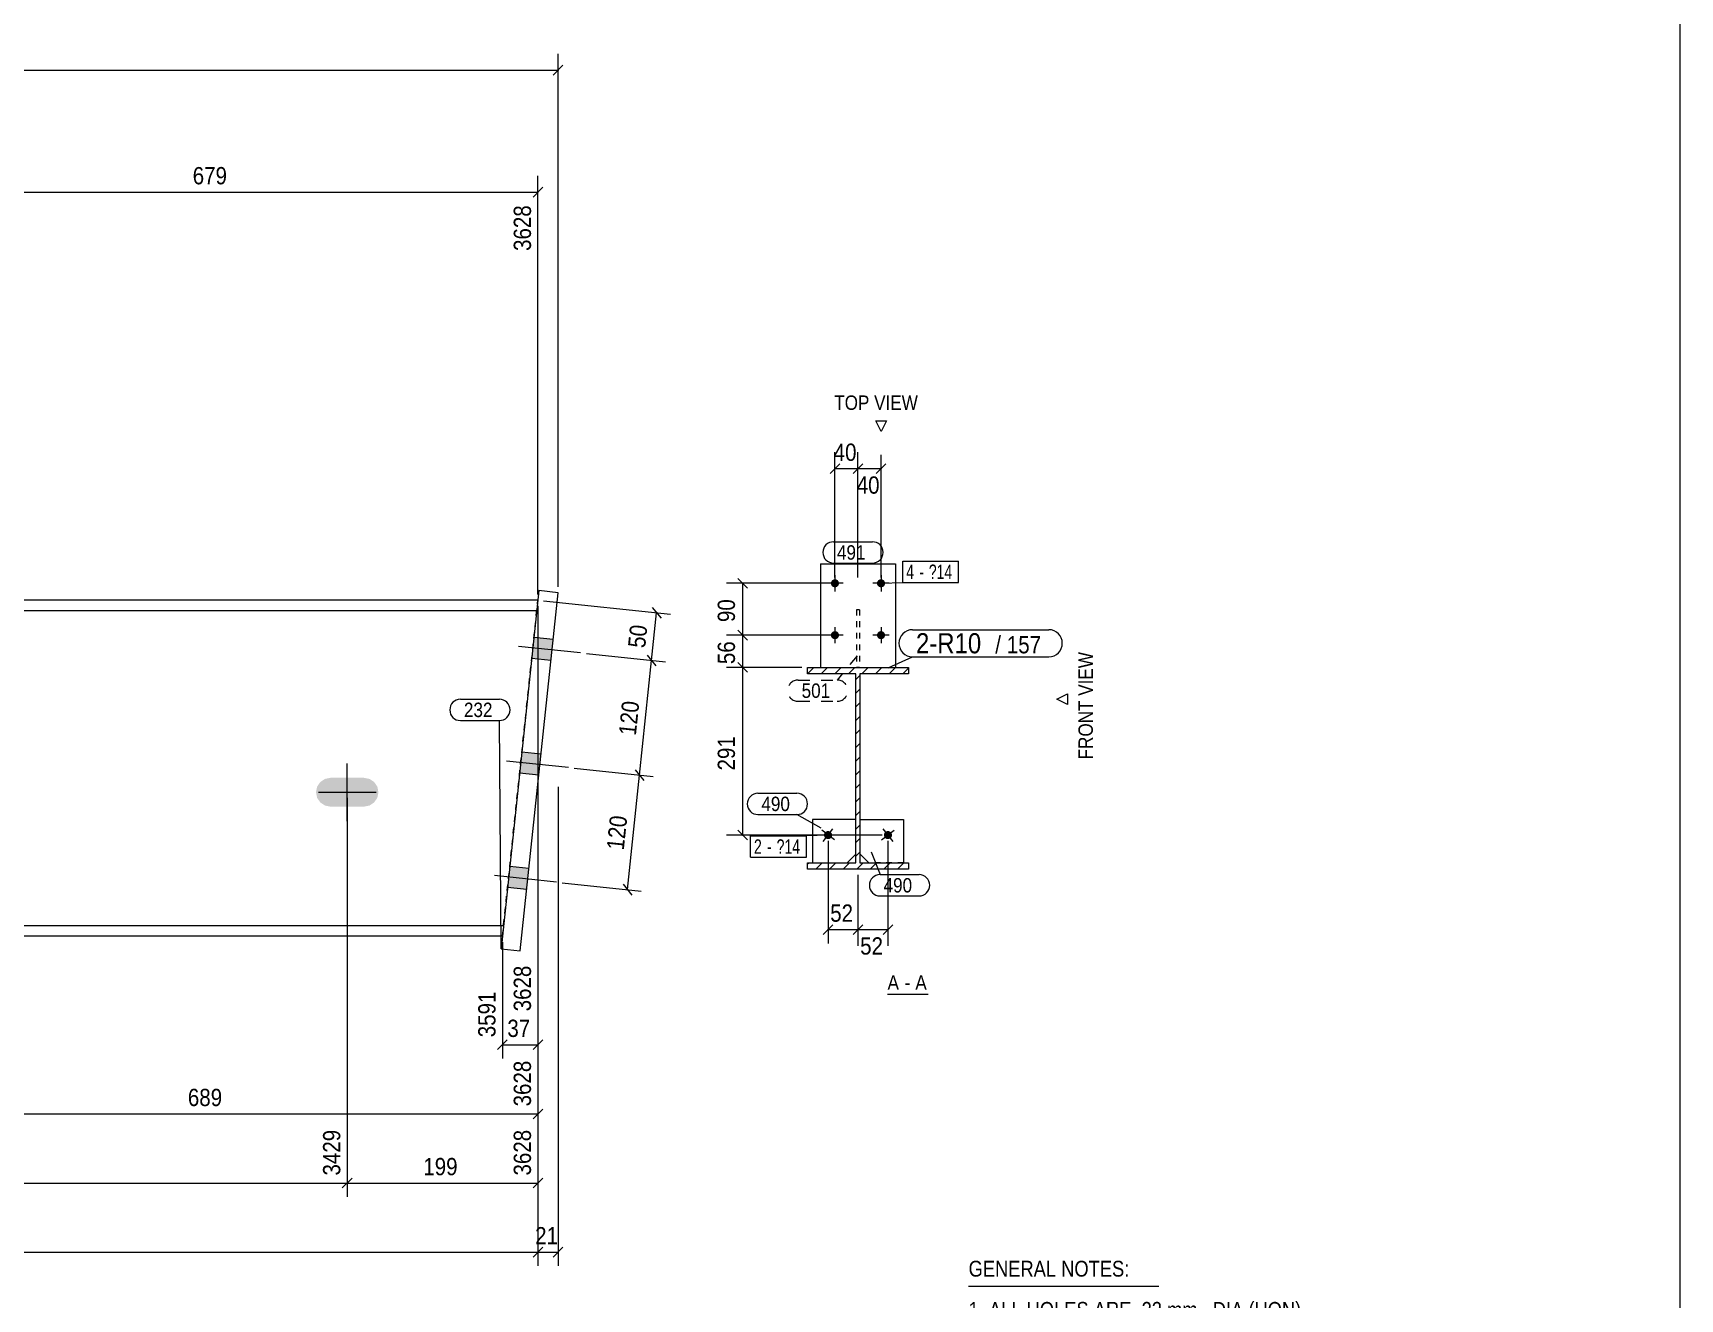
# Model space of a CAD drawing. Header units: millimetres. Extents: x 2 to 825, y 1 to 579.
# Drawn here: x 539.1 to 825, y 217.6 to 437.3 of the extents above; entities that cross this region are included whole.
import ezdxf

# ---------------------------------------------------------------- set-up
doc = ezdxf.new("R2010")
doc.units = ezdxf.units.MM
for name, pattern in [('XKITLINE00', [0]), ('XKITLINE01', [4, 1, -1, 1, -1]), ('XKITLINE02', [4, 2, -2])]:
    doc.linetypes.add(name, pattern=pattern)
for name, color, linetype, lineweight in [('Bolt', 3, 'Continuous', 0), ('BoltMark', 7, 'Continuous', 0), ('Dimensions', 7, 'Continuous', 0), ('DrawingSheet', 5, 'Continuous', 0), ('OtherObjectType', 7, 'Continuous', 0), ('Part', 2, 'Continuous', 0), ('PartMark', 7, 'Continuous', 0)]:
    doc.layers.add(name, color=color, linetype=linetype, lineweight=lineweight)
doc.styles.add('ARIAL', font='ARIAL.TTF')
doc.styles.add('ARIAL_NARROW', font='ARIALN.TTF')

# ---------------------------------------------------------------- blocks, each defined once
blk = doc.blocks.new('*A1')
at = {"layer": 'Part', "color": 7, "linetype": 'XKITLINE00', "lineweight": 0}
for p, q in [((673.55, 326.12), (674.65, 327.22)), ((673.55, 326.12), (673.55, 326.12)), ((675.91, 326.12), (677.01, 327.22)), ((678.27, 326.12), (679.37, 327.22)), ((680.63, 326.12), (681.73, 327.22)), ((682.98, 326.12), (684.08, 327.22)), ((685.34, 326.12), (686.44, 327.22)), ((687.7, 326.12), (688.8, 327.22)), ((690.06, 326.12), (691.05, 327.11)), ((681.95, 325.09), (682.65, 325.79)), ((681.95, 322.73), (682.65, 323.43)), ((681.95, 320.37), (682.65, 321.07)), ((681.95, 318.01), (682.65, 318.71)), ((681.95, 315.66), (682.65, 316.36)), ((681.95, 313.3), (682.65, 314)), ((681.95, 310.94), (682.65, 311.64)), ((681.95, 308.58), (682.65, 309.28)), ((681.95, 306.23), (682.65, 306.93)), ((681.95, 303.87), (682.65, 304.57)), ((681.95, 301.51), (682.65, 302.21)), ((681.95, 299.16), (682.65, 299.86)), ((681.95, 296.8), (682.65, 297.5)), ((681.95, 294.44), (682.65, 295.14)), ((673.56, 293.12), (673.76, 293.32)), ((675.01, 292.22), (676.11, 293.32)), ((677.37, 292.22), (678.47, 293.32)), ((679.73, 292.22), (680.83, 293.32)), ((682.09, 292.22), (683.19, 293.32)), ((684.44, 292.22), (685.54, 293.32)), ((686.8, 292.22), (687.9, 293.32)), ((689.16, 292.22), (690.26, 293.32))]:
    blk.add_line(p, q, dxfattribs=at)
blk = doc.blocks.new('*A3')
at = {"layer": 'Bolt'}
blk.add_hatch(color=3, dxfattribs=at).paths.add_polyline_path([(599.06, 305.55), (598.87, 304.59), (598.32, 303.78), (597.51, 303.24), (596.56, 303.05), (590.72, 303.05), (589.77, 303.24), (588.96, 303.78), (588.41, 304.59), (588.22, 305.55), (588.41, 306.51), (588.96, 307.32), (589.77, 307.86), (590.72, 308.05), (596.56, 308.05), (597.51, 307.86), (598.32, 307.32), (598.87, 306.51)], flags=17)
at = {"layer": 'Bolt', "color": 3, "linetype": 'XKITLINE00', "lineweight": 0}
for p, q in [((593.64, 300.55), (593.64, 310.55)), ((588.64, 305.55), (598.64, 305.55))]:
    blk.add_line(p, q, dxfattribs=at)
blk = doc.blocks.new('*A12')
at = {"layer": 'Bolt'}
for points in [[(628.99, 328.42), (625.67, 328.77), (626.06, 332.42), (629.37, 332.07)], [(628.99, 328.42), (625.67, 328.77), (626.06, 332.42), (629.37, 332.07)], [(626.89, 308.53), (623.57, 308.88), (623.96, 312.53), (627.27, 312.18)], [(626.89, 308.53), (623.57, 308.88), (623.96, 312.53), (627.27, 312.18)], [(624.79, 288.64), (621.48, 288.99), (621.86, 292.64), (625.18, 292.29)], [(624.79, 288.64), (621.48, 288.99), (621.86, 292.64), (625.18, 292.29)]]:
    blk.add_hatch(color=3, dxfattribs=at).paths.add_polyline_path(points, flags=17)
at = {"layer": 'Bolt', "color": 3, "linetype": 'XKITLINE00', "lineweight": 0}
for p, q in [((629.37, 332.07), (626.06, 332.42)), ((629.37, 332.07), (626.06, 332.42)), ((634.15, 329.72), (623.38, 330.86)), ((634.15, 329.72), (623.38, 330.86)), ((628.99, 328.42), (625.67, 328.77)), ((628.99, 328.42), (625.67, 328.77)), ((627.27, 312.18), (623.96, 312.53)), ((627.27, 312.18), (623.96, 312.53)), ((632.05, 309.83), (621.28, 310.97)), ((632.05, 309.83), (621.28, 310.97)), ((626.89, 308.53), (623.57, 308.88)), ((626.89, 308.53), (623.57, 308.88)), ((625.18, 292.29), (621.86, 292.64)), ((625.18, 292.29), (621.86, 292.64)), ((629.96, 289.94), (619.18, 291.08)), ((629.96, 289.94), (619.18, 291.08)), ((624.79, 288.64), (621.48, 288.99)), ((624.79, 288.64), (621.48, 288.99))]:
    blk.add_line(p, q, dxfattribs=at)
blk = doc.blocks.new('*A13')
at = {"layer": 'Part', "color": 2, "linetype": 'XKITLINE00', "lineweight": 0}
for p, q in [((626.74, 338.88), (420.57, 338.88)), ((626.54, 337.05), (420.57, 337.05)), ((620.78, 282.38), (420.57, 282.38)), ((620.58, 280.55), (420.57, 280.55))]:
    blk.add_line(p, q, dxfattribs=at)
at = {"layer": 'Part', "color": 7, "linetype": 'XKITLINE01', "lineweight": 0}
blk.add_line((620.58, 280.55), (626.74, 338.88), dxfattribs=at)
blk = doc.blocks.new('*A25')
at = {"layer": 'Part', "color": 2, "linetype": 'XKITLINE00', "lineweight": 0}
for p, q in [((626.91, 340.54), (620.36, 278.38)), ((630.23, 340.19), (626.91, 340.54)), ((623.67, 278.03), (630.23, 340.19)), ((620.36, 278.38), (623.67, 278.03))]:
    blk.add_line(p, q, dxfattribs=at)
blk = doc.blocks.new('*A49')
at = {"layer": 'Bolt'}
blk.add_hatch(color=3, dxfattribs=at).paths.add_polyline_path([(676.65, 297.58), (676.62, 297.61), (676.6, 297.63), (676.57, 297.66), (676.55, 297.68), (676.53, 297.71), (676.51, 297.74), (676.5, 297.77), (676.48, 297.8), (676.46, 297.83), (676.45, 297.86), (676.44, 297.89), (676.43, 297.93), (676.42, 297.96), (676.41, 297.99), (676.41, 298.03), (676.41, 298.06), (676.4, 298.1), (676.4, 298.13), (676.41, 298.17), (676.41, 298.2), (676.41, 298.23), (676.42, 298.27), (676.43, 298.3), (676.44, 298.33), (676.45, 298.37), (676.46, 298.4), (676.48, 298.43), (676.49, 298.46), (676.51, 298.49), (676.53, 298.52), (676.55, 298.54), (676.57, 298.57), (676.6, 298.6), (676.62, 298.62), (676.65, 298.64), (676.67, 298.67), (676.7, 298.69), (676.73, 298.71), (676.76, 298.72), (676.79, 298.74), (676.82, 298.75), (676.85, 298.77), (676.88, 298.78), (676.92, 298.79), (676.95, 298.8), (676.98, 298.8), (677.02, 298.81), (677.05, 298.81), (677.09, 298.82), (677.12, 298.82), (677.15, 298.81), (677.19, 298.81), (677.22, 298.81), (677.26, 298.8), (677.29, 298.79), (677.32, 298.78), (677.35, 298.77), (677.39, 298.76), (677.42, 298.74), (677.45, 298.72), (677.48, 298.71), (677.51, 298.69), (677.53, 298.67), (677.56, 298.65), (677.59, 298.62), (677.61, 298.6), (677.63, 298.57), (677.65, 298.55), (677.68, 298.52), (677.69, 298.49), (677.71, 298.46), (677.73, 298.43), (677.74, 298.4), (677.76, 298.37), (677.77, 298.34), (677.78, 298.3), (677.79, 298.27), (677.79, 298.24), (677.8, 298.2), (677.8, 298.17), (677.8, 298.13), (677.8, 298.1), (677.8, 298.07), (677.8, 298.03), (677.79, 298), (677.79, 297.96), (677.78, 297.93), (677.77, 297.9), (677.76, 297.86), (677.74, 297.83), (677.73, 297.8), (677.71, 297.77), (677.7, 297.74), (677.68, 297.71), (677.66, 297.69), (677.63, 297.66), (677.61, 297.63), (677.59, 297.61), (677.56, 297.59), (677.54, 297.56), (677.51, 297.54), (677.48, 297.52), (677.45, 297.51), (677.42, 297.49), (677.39, 297.48), (677.36, 297.46), (677.32, 297.45), (677.29, 297.44), (677.26, 297.43), (677.22, 297.43), (677.19, 297.42), (677.16, 297.42), (677.12, 297.42), (677.09, 297.42), (677.05, 297.42), (677.02, 297.42), (676.99, 297.43), (676.95, 297.43), (676.92, 297.44), (676.89, 297.45), (676.85, 297.46), (676.82, 297.47), (676.79, 297.49), (676.76, 297.51), (676.73, 297.52), (676.7, 297.54), (676.67, 297.56)], flags=17)
at = {"layer": 'Bolt', "color": 3, "linetype": 'XKITLINE00', "lineweight": 0}
for p, q in [((678.21, 297.26), (676, 298.97)), ((676.24, 297.01), (677.96, 299.22))]:
    blk.add_line(p, q, dxfattribs=at)
blk = doc.blocks.new('*A50')
at = {"layer": 'Bolt'}
blk.add_hatch(color=3, dxfattribs=at).paths.add_polyline_path([(687.1, 298.69), (687.13, 298.71), (687.16, 298.72), (687.19, 298.74), (687.22, 298.76), (687.25, 298.77), (687.29, 298.78), (687.32, 298.79), (687.35, 298.8), (687.39, 298.81), (687.42, 298.81), (687.45, 298.81), (687.49, 298.82), (687.52, 298.82), (687.56, 298.81), (687.59, 298.81), (687.62, 298.8), (687.66, 298.8), (687.69, 298.79), (687.72, 298.78), (687.76, 298.77), (687.79, 298.75), (687.82, 298.74), (687.85, 298.72), (687.88, 298.71), (687.91, 298.69), (687.94, 298.67), (687.96, 298.64), (687.99, 298.62), (688.01, 298.6), (688.03, 298.57), (688.06, 298.54), (688.08, 298.52), (688.1, 298.49), (688.11, 298.46), (688.13, 298.43), (688.14, 298.4), (688.16, 298.37), (688.17, 298.33), (688.18, 298.3), (688.19, 298.27), (688.19, 298.23), (688.2, 298.2), (688.2, 298.17), (688.2, 298.13), (688.2, 298.1), (688.2, 298.06), (688.2, 298.03), (688.19, 297.99), (688.19, 297.96), (688.18, 297.93), (688.17, 297.89), (688.16, 297.86), (688.14, 297.83), (688.13, 297.8), (688.11, 297.77), (688.09, 297.74), (688.08, 297.71), (688.05, 297.68), (688.03, 297.66), (688.01, 297.63), (687.99, 297.61), (687.96, 297.58), (687.93, 297.56), (687.91, 297.54), (687.88, 297.52), (687.85, 297.51), (687.82, 297.49), (687.79, 297.47), (687.75, 297.46), (687.72, 297.45), (687.69, 297.44), (687.66, 297.43), (687.62, 297.43), (687.59, 297.42), (687.55, 297.42), (687.52, 297.42), (687.49, 297.42), (687.45, 297.42), (687.42, 297.42), (687.38, 297.43), (687.35, 297.43), (687.32, 297.44), (687.28, 297.45), (687.25, 297.46), (687.22, 297.48), (687.19, 297.49), (687.16, 297.51), (687.13, 297.52), (687.1, 297.54), (687.07, 297.56), (687.05, 297.59), (687.02, 297.61), (687, 297.63), (686.97, 297.66), (686.95, 297.69), (686.93, 297.71), (686.91, 297.74), (686.89, 297.77), (686.88, 297.8), (686.86, 297.83), (686.85, 297.86), (686.84, 297.9), (686.83, 297.93), (686.82, 297.96), (686.81, 298), (686.81, 298.03), (686.81, 298.07), (686.8, 298.1), (686.8, 298.13), (686.81, 298.17), (686.81, 298.2), (686.81, 298.24), (686.82, 298.27), (686.83, 298.3), (686.84, 298.34), (686.85, 298.37), (686.86, 298.4), (686.88, 298.43), (686.9, 298.46), (686.91, 298.49), (686.93, 298.52), (686.95, 298.55), (686.97, 298.57), (687, 298.6), (687.02, 298.62), (687.05, 298.65), (687.07, 298.67)], flags=17)
at = {"layer": 'Bolt', "color": 3, "linetype": 'XKITLINE00', "lineweight": 0}
for p, q in [((686.4, 297.26), (688.61, 298.97)), ((686.64, 299.22), (688.36, 297.01))]:
    blk.add_line(p, q, dxfattribs=at)
blk = doc.blocks.new('*A51')
at = {"layer": 'Bolt'}
for points in [[(679, 341.78), (679, 341.75), (679, 341.71), (678.99, 341.68), (678.98, 341.65), (678.97, 341.61), (678.96, 341.58), (678.95, 341.55), (678.94, 341.52), (678.92, 341.49), (678.9, 341.46), (678.89, 341.43), (678.87, 341.4), (678.85, 341.37), (678.82, 341.35), (678.8, 341.32), (678.77, 341.3), (678.75, 341.27), (678.72, 341.25), (678.69, 341.23), (678.66, 341.21), (678.63, 341.2), (678.6, 341.18), (678.57, 341.17), (678.54, 341.16), (678.51, 341.15), (678.47, 341.14), (678.44, 341.13), (678.41, 341.12), (678.37, 341.12), (678.34, 341.12), (678.3, 341.12), (678.27, 341.12), (678.24, 341.12), (678.2, 341.12), (678.17, 341.13), (678.13, 341.14), (678.1, 341.15), (678.07, 341.16), (678.04, 341.17), (678, 341.18), (677.97, 341.2), (677.94, 341.21), (677.92, 341.23), (677.89, 341.25), (677.86, 341.27), (677.83, 341.3), (677.81, 341.32), (677.79, 341.35), (677.76, 341.37), (677.74, 341.4), (677.72, 341.43), (677.7, 341.46), (677.69, 341.49), (677.67, 341.52), (677.66, 341.55), (677.64, 341.58), (677.63, 341.61), (677.62, 341.65), (677.62, 341.68), (677.61, 341.71), (677.61, 341.75), (677.6, 341.78), (677.6, 341.82), (677.6, 341.85), (677.61, 341.88), (677.61, 341.92), (677.62, 341.95), (677.62, 341.99), (677.63, 342.02), (677.64, 342.05), (677.66, 342.08), (677.67, 342.11), (677.69, 342.15), (677.7, 342.18), (677.72, 342.2), (677.74, 342.23), (677.76, 342.26), (677.79, 342.29), (677.81, 342.31), (677.83, 342.33), (677.86, 342.36), (677.89, 342.38), (677.92, 342.4), (677.94, 342.42), (677.97, 342.43), (678, 342.45), (678.04, 342.46), (678.07, 342.47), (678.1, 342.49), (678.13, 342.49), (678.17, 342.5), (678.2, 342.51), (678.24, 342.51), (678.27, 342.51), (678.3, 342.52), (678.34, 342.51), (678.37, 342.51), (678.41, 342.51), (678.44, 342.5), (678.47, 342.49), (678.51, 342.49), (678.54, 342.47), (678.57, 342.46), (678.6, 342.45), (678.63, 342.43), (678.66, 342.42), (678.69, 342.4), (678.72, 342.38), (678.75, 342.36), (678.77, 342.33), (678.8, 342.31), (678.82, 342.29), (678.85, 342.26), (678.87, 342.23), (678.89, 342.2), (678.9, 342.18), (678.92, 342.15), (678.94, 342.11), (678.95, 342.08), (678.96, 342.05), (678.97, 342.02), (678.98, 341.99), (678.99, 341.95), (679, 341.92), (679, 341.88), (679, 341.85), (679, 341.82)], [(687, 341.78), (687, 341.75), (687, 341.71), (686.99, 341.68), (686.98, 341.65), (686.97, 341.61), (686.96, 341.58), (686.95, 341.55), (686.94, 341.52), (686.92, 341.49), (686.9, 341.46), (686.89, 341.43), (686.87, 341.4), (686.85, 341.37), (686.82, 341.35), (686.8, 341.32), (686.77, 341.3), (686.75, 341.27), (686.72, 341.25), (686.69, 341.23), (686.66, 341.21), (686.63, 341.2), (686.6, 341.18), (686.57, 341.17), (686.54, 341.16), (686.51, 341.15), (686.47, 341.14), (686.44, 341.13), (686.41, 341.12), (686.37, 341.12), (686.34, 341.12), (686.3, 341.12), (686.27, 341.12), (686.24, 341.12), (686.2, 341.12), (686.17, 341.13), (686.13, 341.14), (686.1, 341.15), (686.07, 341.16), (686.04, 341.17), (686, 341.18), (685.97, 341.2), (685.94, 341.21), (685.92, 341.23), (685.89, 341.25), (685.86, 341.27), (685.83, 341.3), (685.81, 341.32), (685.79, 341.35), (685.76, 341.37), (685.74, 341.4), (685.72, 341.43), (685.7, 341.46), (685.69, 341.49), (685.67, 341.52), (685.66, 341.55), (685.64, 341.58), (685.63, 341.61), (685.62, 341.65), (685.62, 341.68), (685.61, 341.71), (685.61, 341.75), (685.6, 341.78), (685.6, 341.82), (685.6, 341.85), (685.61, 341.88), (685.61, 341.92), (685.62, 341.95), (685.62, 341.99), (685.63, 342.02), (685.64, 342.05), (685.66, 342.08), (685.67, 342.11), (685.69, 342.15), (685.7, 342.18), (685.72, 342.2), (685.74, 342.23), (685.76, 342.26), (685.79, 342.29), (685.81, 342.31), (685.83, 342.33), (685.86, 342.36), (685.89, 342.38), (685.92, 342.4), (685.94, 342.42), (685.97, 342.43), (686, 342.45), (686.04, 342.46), (686.07, 342.47), (686.1, 342.49), (686.13, 342.49), (686.17, 342.5), (686.2, 342.51), (686.24, 342.51), (686.27, 342.51), (686.3, 342.52), (686.34, 342.51), (686.37, 342.51), (686.41, 342.51), (686.44, 342.5), (686.47, 342.49), (686.51, 342.49), (686.54, 342.47), (686.57, 342.46), (686.6, 342.45), (686.63, 342.43), (686.66, 342.42), (686.69, 342.4), (686.72, 342.38), (686.75, 342.36), (686.77, 342.33), (686.8, 342.31), (686.82, 342.29), (686.85, 342.26), (686.87, 342.23), (686.89, 342.2), (686.9, 342.18), (686.92, 342.15), (686.94, 342.11), (686.95, 342.08), (686.96, 342.05), (686.97, 342.02), (686.98, 341.99), (686.99, 341.95), (687, 341.92), (687, 341.88), (687, 341.85), (687, 341.82)], [(679, 332.78), (679, 332.75), (679, 332.71), (678.99, 332.68), (678.98, 332.65), (678.97, 332.61), (678.96, 332.58), (678.95, 332.55), (678.94, 332.52), (678.92, 332.49), (678.9, 332.46), (678.89, 332.43), (678.87, 332.4), (678.85, 332.37), (678.82, 332.35), (678.8, 332.32), (678.77, 332.3), (678.75, 332.27), (678.72, 332.25), (678.69, 332.23), (678.66, 332.21), (678.63, 332.2), (678.6, 332.18), (678.57, 332.17), (678.54, 332.16), (678.51, 332.15), (678.47, 332.14), (678.44, 332.13), (678.41, 332.12), (678.37, 332.12), (678.34, 332.12), (678.3, 332.12), (678.27, 332.12), (678.24, 332.12), (678.2, 332.12), (678.17, 332.13), (678.13, 332.14), (678.1, 332.15), (678.07, 332.16), (678.04, 332.17), (678, 332.18), (677.97, 332.2), (677.94, 332.21), (677.92, 332.23), (677.89, 332.25), (677.86, 332.27), (677.83, 332.3), (677.81, 332.32), (677.79, 332.35), (677.76, 332.37), (677.74, 332.4), (677.72, 332.43), (677.7, 332.46), (677.69, 332.49), (677.67, 332.52), (677.66, 332.55), (677.64, 332.58), (677.63, 332.61), (677.62, 332.65), (677.62, 332.68), (677.61, 332.71), (677.61, 332.75), (677.6, 332.78), (677.6, 332.82), (677.6, 332.85), (677.61, 332.88), (677.61, 332.92), (677.62, 332.95), (677.62, 332.99), (677.63, 333.02), (677.64, 333.05), (677.66, 333.08), (677.67, 333.11), (677.69, 333.15), (677.7, 333.18), (677.72, 333.2), (677.74, 333.23), (677.76, 333.26), (677.79, 333.29), (677.81, 333.31), (677.83, 333.33), (677.86, 333.36), (677.89, 333.38), (677.92, 333.4), (677.94, 333.42), (677.97, 333.43), (678, 333.45), (678.04, 333.46), (678.07, 333.47), (678.1, 333.49), (678.13, 333.49), (678.17, 333.5), (678.2, 333.51), (678.24, 333.51), (678.27, 333.51), (678.3, 333.52), (678.34, 333.51), (678.37, 333.51), (678.41, 333.51), (678.44, 333.5), (678.47, 333.49), (678.51, 333.49), (678.54, 333.47), (678.57, 333.46), (678.6, 333.45), (678.63, 333.43), (678.66, 333.42), (678.69, 333.4), (678.72, 333.38), (678.75, 333.36), (678.77, 333.33), (678.8, 333.31), (678.82, 333.29), (678.85, 333.26), (678.87, 333.23), (678.89, 333.2), (678.9, 333.18), (678.92, 333.15), (678.94, 333.11), (678.95, 333.08), (678.96, 333.05), (678.97, 333.02), (678.98, 332.99), (678.99, 332.95), (679, 332.92), (679, 332.88), (679, 332.85), (679, 332.82)], [(687, 332.78), (687, 332.75), (687, 332.71), (686.99, 332.68), (686.98, 332.65), (686.97, 332.61), (686.96, 332.58), (686.95, 332.55), (686.94, 332.52), (686.92, 332.49), (686.9, 332.46), (686.89, 332.43), (686.87, 332.4), (686.85, 332.37), (686.82, 332.35), (686.8, 332.32), (686.77, 332.3), (686.75, 332.27), (686.72, 332.25), (686.69, 332.23), (686.66, 332.21), (686.63, 332.2), (686.6, 332.18), (686.57, 332.17), (686.54, 332.16), (686.51, 332.15), (686.47, 332.14), (686.44, 332.13), (686.41, 332.12), (686.37, 332.12), (686.34, 332.12), (686.3, 332.12), (686.27, 332.12), (686.24, 332.12), (686.2, 332.12), (686.17, 332.13), (686.13, 332.14), (686.1, 332.15), (686.07, 332.16), (686.04, 332.17), (686, 332.18), (685.97, 332.2), (685.94, 332.21), (685.92, 332.23), (685.89, 332.25), (685.86, 332.27), (685.83, 332.3), (685.81, 332.32), (685.79, 332.35), (685.76, 332.37), (685.74, 332.4), (685.72, 332.43), (685.7, 332.46), (685.69, 332.49), (685.67, 332.52), (685.66, 332.55), (685.64, 332.58), (685.63, 332.61), (685.62, 332.65), (685.62, 332.68), (685.61, 332.71), (685.61, 332.75), (685.6, 332.78), (685.6, 332.82), (685.6, 332.85), (685.61, 332.88), (685.61, 332.92), (685.62, 332.95), (685.62, 332.99), (685.63, 333.02), (685.64, 333.05), (685.66, 333.08), (685.67, 333.11), (685.69, 333.15), (685.7, 333.18), (685.72, 333.2), (685.74, 333.23), (685.76, 333.26), (685.79, 333.29), (685.81, 333.31), (685.83, 333.33), (685.86, 333.36), (685.89, 333.38), (685.92, 333.4), (685.94, 333.42), (685.97, 333.43), (686, 333.45), (686.04, 333.46), (686.07, 333.47), (686.1, 333.49), (686.13, 333.49), (686.17, 333.5), (686.2, 333.51), (686.24, 333.51), (686.27, 333.51), (686.3, 333.52), (686.34, 333.51), (686.37, 333.51), (686.41, 333.51), (686.44, 333.5), (686.47, 333.49), (686.51, 333.49), (686.54, 333.47), (686.57, 333.46), (686.6, 333.45), (686.63, 333.43), (686.66, 333.42), (686.69, 333.4), (686.72, 333.38), (686.75, 333.36), (686.77, 333.33), (686.8, 333.31), (686.82, 333.29), (686.85, 333.26), (686.87, 333.23), (686.89, 333.2), (686.9, 333.18), (686.92, 333.15), (686.94, 333.11), (686.95, 333.08), (686.96, 333.05), (686.97, 333.02), (686.98, 332.99), (686.99, 332.95), (687, 332.92), (687, 332.88), (687, 332.85), (687, 332.82)]]:
    blk.add_hatch(color=3, dxfattribs=at).paths.add_polyline_path(points, flags=17)
at = {"layer": 'Bolt', "color": 3, "linetype": 'XKITLINE00', "lineweight": 0}
for p, q in [((678.3, 343.22), (678.3, 340.42)), ((686.3, 343.22), (686.3, 340.42)), ((679.7, 341.82), (676.9, 341.82)), ((687.7, 341.82), (684.9, 341.82)), ((679.7, 332.82), (676.9, 332.82)), ((678.3, 334.22), (678.3, 331.42)), ((687.7, 332.82), (684.9, 332.82)), ((686.3, 334.22), (686.3, 331.42))]:
    blk.add_line(p, q, dxfattribs=at)
blk = doc.blocks.new('*A52')
at = {"layer": 'Part', "color": 2, "linetype": 'XKITLINE00', "lineweight": 0}
for p, q in [((673.55, 326.12), (673.55, 327.22)), ((673.55, 327.22), (691.05, 327.22)), ((681.95, 326.12), (673.55, 326.12)), ((681.95, 293.32), (681.95, 326.12)), ((691.05, 326.12), (682.65, 326.12)), ((682.65, 326.12), (682.65, 293.32)), ((691.05, 327.22), (691.05, 326.12)), ((673.55, 292.22), (673.55, 293.32)), ((673.55, 293.32), (681.95, 293.32)), ((691.05, 292.22), (673.55, 292.22)), ((682.65, 293.32), (691.05, 293.32)), ((691.05, 293.32), (691.05, 292.22))]:
    blk.add_line(p, q, dxfattribs=at)
blk = doc.blocks.new('*A53')
at = {"layer": 'Part', "color": 2, "linetype": 'XKITLINE00', "lineweight": 0}
for p, q in [((681.9, 300.82), (674.4, 300.82)), ((674.4, 300.82), (674.4, 293.32)), ((681.9, 294.82), (681.9, 300.82)), ((680.4, 293.32), (681.9, 294.82))]:
    blk.add_line(p, q, dxfattribs=at)
at = {"layer": 'Part', "color": 7, "linetype": 'XKITLINE01', "lineweight": 0}
blk.add_line((674.4, 293.32), (680.4, 293.32), dxfattribs=at)
blk = doc.blocks.new('*A54')
at = {"layer": 'Part', "color": 2, "linetype": 'XKITLINE00', "lineweight": 0}
for p, q in [((682.7, 294.82), (682.7, 300.82)), ((682.7, 300.82), (690.2, 300.82)), ((690.2, 300.82), (690.2, 293.32)), ((684.2, 293.32), (682.7, 294.82))]:
    blk.add_line(p, q, dxfattribs=at)
at = {"layer": 'Part', "color": 7, "linetype": 'XKITLINE01', "lineweight": 0}
blk.add_line((690.2, 293.32), (684.2, 293.32), dxfattribs=at)
blk = doc.blocks.new('*A55')
at = {"layer": 'Part', "color": 7, "linetype": 'XKITLINE01', "lineweight": 0}
for p, q in [((682.55, 337.22), (682.05, 337.22)), ((682.05, 337.22), (682.05, 327.22)), ((682.55, 337.22), (682.55, 327.22)), ((682.55, 327.22), (682.05, 327.22))]:
    blk.add_line(p, q, dxfattribs=at)
blk = doc.blocks.new('*A56')
at = {"layer": 'Part', "color": 2, "linetype": 'XKITLINE00', "lineweight": 0}
for p, q in [((675.8, 345.22), (675.8, 327.22)), ((675.8, 345.22), (688.8, 345.22)), ((688.8, 345.22), (688.8, 327.22))]:
    blk.add_line(p, q, dxfattribs=at)
at = {"layer": 'Part', "color": 7, "linetype": 'XKITLINE01', "lineweight": 0}
blk.add_line((675.8, 327.22), (688.8, 327.22), dxfattribs=at)
blk = doc.blocks.new('*A61')
at = {"layer": 'DrawingSheet', "color": 5, "linetype": 'XKITLINE00', "lineweight": 0}
blk.add_line((825, 5), (825, 579), dxfattribs=at)
blk = doc.blocks.new('*A63')
at = {"layer": 'OtherObjectType', "color": 7, "linetype": 'XKITLINE00', "lineweight": 0}
blk.add_line((701.5, 219.82), (734.5, 219.82), dxfattribs=at)
at = {"layer": 'OtherObjectType', "color": 7, "style": 'ARIAL_NARROW', "width": 1.008832}
for s, p in [('GENERAL NOTES:', (701.5, 221.47)), ('1. ALL HOLES ARE  22 mm   DIA (UON).', (701.5, 214.32)), ('2. ALL DIMENSIONS ARE IN MM (UON).', (701.5, 208.82)), ('3. UNLESS OTHERWISE NOTED ALL FILLET WELD SIZE SHALL BE', (701.5, 203.32)), ('7mm  FILLET CONTINUOUS(UON)', (706.95, 197.82)), ('4. RD DENOTES BASE LINE = 00', (701.5, 192.32))]:
    blk.add_text(s, height=2.75, dxfattribs=at).set_placement(p)
blk = doc.blocks.new('*A69')
at = {"layer": 'Dimensions', "color": 7, "linetype": 'XKITLINE00', "lineweight": 0}
for p, q in [((631.08, 431.73), (629.38, 430.04)), ((630.23, 341.19), (630.23, 433.73)), ((52.91, 430.88), (630.23, 430.88))]:
    blk.add_line(p, q, dxfattribs=at)
at = {"layer": 'Dimensions', "color": 3}
blk.add_point((630.23, 430.88), dxfattribs=at)
blk = doc.blocks.new('*A75')
at = {"layer": 'Dimensions', "color": 7, "linetype": 'XKITLINE00', "lineweight": 0}
for p, q in [((513.57, 356.55), (513.57, 412.57)), ((626.74, 339.88), (626.74, 412.57)), ((514.42, 410.56), (512.72, 408.87)), ((513.57, 409.72), (626.74, 409.72)), ((627.59, 410.56), (625.89, 408.87))]:
    blk.add_line(p, q, dxfattribs=at)
at = {"layer": 'Dimensions', "color": 3}
for p in [(513.57, 409.72), (626.74, 409.72)]:
    blk.add_point(p, dxfattribs=at)
at = {"layer": 'Dimensions', "color": 3, "style": 'ARIAL', "width": 0.85}
blk.add_text('679', height=3, dxfattribs=at).set_placement((566.82, 411.07))
blk.add_text('3628', height=3, rotation=90.0002, dxfattribs=at).set_placement((625.54, 399.51))
blk = doc.blocks.new('*A76')
at = {"layer": 'Dimensions', "color": 7, "linetype": 'XKITLINE00', "lineweight": 0}
for p, q in [((633.05, 309.73), (646.77, 308.28)), ((643.63, 309.46), (645.14, 307.6)), ((642.28, 288.64), (644.38, 308.53)), ((630.95, 289.84), (644.67, 288.39)), ((641.53, 289.57), (643.04, 287.71))]:
    blk.add_line(p, q, dxfattribs=at)
at = {"layer": 'Dimensions', "color": 3}
for p in [(644.38, 308.53), (642.28, 288.64)]:
    blk.add_point(p, dxfattribs=at)
at = {"layer": 'Dimensions', "color": 3, "style": 'ARIAL', "width": 0.85}
blk.add_text('120', height=3, rotation=83.9784, dxfattribs=at).set_placement((641.64, 295.41))
blk = doc.blocks.new('*A77')
at = {"layer": 'Dimensions', "color": 7, "linetype": 'XKITLINE00', "lineweight": 0}
for p, q in [((635.15, 329.62), (648.87, 328.17)), ((645.72, 329.35), (647.23, 327.49)), ((644.38, 308.53), (646.48, 328.42)), ((633.05, 309.73), (646.77, 308.28)), ((643.63, 309.46), (645.14, 307.6))]:
    blk.add_line(p, q, dxfattribs=at)
at = {"layer": 'Dimensions', "color": 3}
for p in [(646.48, 328.42), (644.38, 308.53)]:
    blk.add_point(p, dxfattribs=at)
at = {"layer": 'Dimensions', "color": 3, "style": 'ARIAL', "width": 0.85}
blk.add_text('120', height=3, rotation=83.9784, dxfattribs=at).set_placement((643.74, 315.3))
blk = doc.blocks.new('*A78')
at = {"layer": 'Dimensions', "color": 7, "linetype": 'XKITLINE00', "lineweight": 0}
for p, q in [((627.73, 338.78), (649.74, 336.46)), ((646.6, 337.64), (648.11, 335.77)), ((646.48, 328.42), (647.35, 336.71)), ((635.15, 329.62), (648.87, 328.17)), ((645.72, 329.35), (647.23, 327.49))]:
    blk.add_line(p, q, dxfattribs=at)
at = {"layer": 'Dimensions', "color": 3}
for p in [(647.35, 336.71), (646.48, 328.42)]:
    blk.add_point(p, dxfattribs=at)
at = {"layer": 'Dimensions', "color": 3, "style": 'ARIAL', "width": 0.85}
blk.add_text('50', height=3, rotation=83.9784, dxfattribs=at).set_placement((645.34, 330.49))
blk = doc.blocks.new('*A83')
at = {"layer": 'Dimensions', "color": 7, "linetype": 'XKITLINE00', "lineweight": 0}
for p, q in [((626.74, 337.88), (626.74, 259.32)), ((620.58, 279.55), (620.58, 259.32)), ((621.43, 262.56), (619.74, 260.87)), ((620.58, 261.72), (626.74, 261.72)), ((627.59, 262.56), (625.89, 260.87))]:
    blk.add_line(p, q, dxfattribs=at)
at = {"layer": 'Dimensions', "color": 3}
for p in [(620.58, 261.72), (626.74, 261.72)]:
    blk.add_point(p, dxfattribs=at)
at = {"layer": 'Dimensions', "color": 3, "style": 'ARIAL', "width": 0.85}
for s, p in [('3628', (625.54, 267.52)), ('3591', (619.38, 263.02))]:
    blk.add_text(s, height=3, rotation=90.0002, dxfattribs=at).set_placement(p)
blk.add_text('37', height=3, dxfattribs=at).set_placement((621.44, 263.07))
blk = doc.blocks.new('*A87')
at = {"layer": 'PartMark', "color": 7, "linetype": 'XKITLINE00', "lineweight": 0}
for p, q in [((613.3, 321.7), (620.06, 321.7)), ((613.3, 318), (620.06, 318)), ((620.36, 278.38), (620.06, 318))]:
    blk.add_line(p, q, dxfattribs=at)
for centre, start, end in [((613.3, 319.85), 90, 270), ((620.06, 319.85), 270, 90)]:
    blk.add_arc(centre, 1.85, start, end, dxfattribs=at)
at = {"layer": 'PartMark', "color": 3, "style": 'ARIAL', "width": 0.85}
blk.add_text('232', height=2.5, dxfattribs=at).set_placement((613.9, 318.6))
blk = doc.blocks.new('*A97')
at = {"layer": 'Dimensions', "color": 7, "linetype": 'XKITLINE00', "lineweight": 0}
for p, q in [((626.74, 337.88), (626.74, 223.32)), ((627.59, 226.56), (625.89, 224.87)), ((56.45, 225.72), (626.74, 225.72))]:
    blk.add_line(p, q, dxfattribs=at)
at = {"layer": 'Dimensions', "color": 3}
blk.add_point((626.74, 225.72), dxfattribs=at)
blk = doc.blocks.new('*A98')
at = {"layer": 'Dimensions', "color": 7, "linetype": 'XKITLINE00', "lineweight": 0}
for p, q in [((626.74, 337.88), (626.74, 223.32)), ((630.23, 306.51), (630.23, 223.32)), ((627.59, 226.56), (625.89, 224.87)), ((631.08, 226.56), (629.38, 224.87)), ((626.74, 225.72), (630.23, 225.72))]:
    blk.add_line(p, q, dxfattribs=at)
at = {"layer": 'Dimensions', "color": 3}
for p in [(626.74, 225.72), (630.23, 225.72)]:
    blk.add_point(p, dxfattribs=at)
at = {"layer": 'Dimensions', "color": 3, "style": 'ARIAL', "width": 0.85}
blk.add_text('21', height=3, dxfattribs=at).set_placement((626.26, 227.07))
blk = doc.blocks.new('*A100')
at = {"layer": 'Dimensions', "color": 7, "linetype": 'XKITLINE00', "lineweight": 0}
for p, q in [((593.64, 304.55), (593.64, 235.32)), ((92.97, 237.72), (593.64, 237.72)), ((594.49, 238.56), (592.79, 236.87))]:
    blk.add_line(p, q, dxfattribs=at)
at = {"layer": 'Dimensions', "color": 3}
blk.add_point((593.64, 237.72), dxfattribs=at)
at = {"layer": 'Dimensions', "color": 3, "style": 'ARIAL', "width": 0.85}
blk.add_text('3429', height=3, rotation=90.0002, dxfattribs=at).set_placement((592.44, 239.02))
blk = doc.blocks.new('*A101')
at = {"layer": 'Dimensions', "color": 7, "linetype": 'XKITLINE00', "lineweight": 0}
for p, q in [((626.74, 337.88), (626.74, 235.32)), ((593.64, 304.55), (593.64, 235.32)), ((594.49, 238.56), (592.79, 236.87)), ((593.64, 237.72), (626.74, 237.72)), ((627.59, 238.56), (625.89, 236.87))]:
    blk.add_line(p, q, dxfattribs=at)
at = {"layer": 'Dimensions', "color": 3}
for p in [(593.64, 237.72), (626.74, 237.72)]:
    blk.add_point(p, dxfattribs=at)
at = {"layer": 'Dimensions', "color": 3, "style": 'ARIAL', "width": 0.85}
blk.add_text('3628', height=3, rotation=90.0002, dxfattribs=at).set_placement((625.54, 239.02))
blk.add_text('199', height=3, dxfattribs=at).set_placement((606.85, 239.07))
blk = doc.blocks.new('*A104')
at = {"layer": 'Dimensions', "color": 7, "linetype": 'XKITLINE00', "lineweight": 0}
for p, q in [((626.74, 337.88), (626.74, 247.32)), ((511.9, 281.38), (511.9, 247.32)), ((512.75, 250.56), (511.05, 248.87)), ((511.9, 249.72), (626.74, 249.72)), ((627.59, 250.56), (625.89, 248.87))]:
    blk.add_line(p, q, dxfattribs=at)
at = {"layer": 'Dimensions', "color": 3}
for p in [(511.9, 249.72), (626.74, 249.72)]:
    blk.add_point(p, dxfattribs=at)
at = {"layer": 'Dimensions', "color": 3, "style": 'ARIAL', "width": 0.85}
blk.add_text('3628', height=3, rotation=90.0002, dxfattribs=at).set_placement((625.54, 251.02))
blk.add_text('689', height=3, dxfattribs=at).set_placement((565.98, 251.07))
blk = doc.blocks.new('*A124')
at = {"layer": 'Dimensions', "color": 7, "linetype": 'XKITLINE00', "lineweight": 0}
for p, q in [((672.55, 327.22), (659.45, 327.22)), ((661.46, 328.06), (663.15, 326.37)), ((662.3, 298.12), (662.3, 327.22)), ((686.5, 298.12), (659.45, 298.12)), ((661.46, 298.96), (663.15, 297.27))]:
    blk.add_line(p, q, dxfattribs=at)
at = {"layer": 'Dimensions', "color": 3}
for p in [(662.3, 327.22), (662.3, 298.12)]:
    blk.add_point(p, dxfattribs=at)
at = {"layer": 'Dimensions', "color": 3, "style": 'ARIAL', "width": 0.85}
blk.add_text('291', height=3, rotation=90.0002, dxfattribs=at).set_placement((660.95, 309.33))
blk = doc.blocks.new('*A125')
at = {"layer": 'Dimensions', "color": 7, "linetype": 'XKITLINE00', "lineweight": 0}
for p, q in [((677.3, 332.82), (659.45, 332.82)), ((661.46, 333.66), (663.15, 331.97)), ((662.3, 327.22), (662.3, 332.82)), ((672.55, 327.22), (659.45, 327.22)), ((661.46, 328.06), (663.15, 326.37))]:
    blk.add_line(p, q, dxfattribs=at)
at = {"layer": 'Dimensions', "color": 3}
for p in [(662.3, 332.82), (662.3, 327.22)]:
    blk.add_point(p, dxfattribs=at)
at = {"layer": 'Dimensions', "color": 3, "style": 'ARIAL', "width": 0.85}
blk.add_text('56', height=3, rotation=90.0002, dxfattribs=at).set_placement((660.95, 327.79))
blk = doc.blocks.new('*A126')
at = {"layer": 'Dimensions', "color": 7, "linetype": 'XKITLINE00', "lineweight": 0}
for p, q in [((677.3, 341.82), (659.45, 341.82)), ((661.46, 342.66), (663.15, 340.97)), ((662.3, 332.82), (662.3, 341.82)), ((677.3, 332.82), (659.45, 332.82)), ((661.46, 333.66), (663.15, 331.97))]:
    blk.add_line(p, q, dxfattribs=at)
at = {"layer": 'Dimensions', "color": 3}
for p in [(662.3, 341.82), (662.3, 332.82)]:
    blk.add_point(p, dxfattribs=at)
at = {"layer": 'Dimensions', "color": 3, "style": 'ARIAL', "width": 0.85}
blk.add_text('90', height=3, rotation=90.0002, dxfattribs=at).set_placement((660.95, 335.09))
blk = doc.blocks.new('*A127')
at = {"layer": 'Dimensions', "color": 7, "linetype": 'XKITLINE00', "lineweight": 0}
for p, q in [((677.1, 297.12), (677.1, 279.32)), ((682.3, 291.22), (682.3, 279.32)), ((677.95, 282.56), (676.26, 280.87)), ((677.1, 281.72), (682.3, 281.72)), ((683.15, 282.56), (681.46, 280.87))]:
    blk.add_line(p, q, dxfattribs=at)
at = {"layer": 'Dimensions', "color": 3}
for p in [(677.1, 281.72), (682.3, 281.72)]:
    blk.add_point(p, dxfattribs=at)
at = {"layer": 'Dimensions', "color": 3, "style": 'ARIAL', "width": 0.85}
blk.add_text('52', height=3, dxfattribs=at).set_placement((677.48, 283.07))
blk = doc.blocks.new('*A128')
at = {"layer": 'Dimensions', "color": 7, "linetype": 'XKITLINE00', "lineweight": 0}
for p, q in [((687.5, 297.12), (687.5, 278.87)), ((682.3, 291.22), (682.3, 278.87)), ((683.15, 282.56), (681.46, 280.87)), ((682.3, 281.72), (687.5, 281.72)), ((688.35, 282.56), (686.66, 280.87))]:
    blk.add_line(p, q, dxfattribs=at)
at = {"layer": 'Dimensions', "color": 3}
for p in [(682.3, 281.72), (687.5, 281.72)]:
    blk.add_point(p, dxfattribs=at)
at = {"layer": 'Dimensions', "color": 3, "style": 'ARIAL', "width": 0.85}
blk.add_text('52', height=3, dxfattribs=at).set_placement((682.68, 277.37))
blk = doc.blocks.new('*A129')
at = {"layer": 'Dimensions', "color": 7, "linetype": 'XKITLINE00', "lineweight": 0}
for p, q in [((678.3, 342.82), (678.3, 364.57)), ((682.3, 342.82), (682.3, 364.57)), ((679.15, 362.56), (677.46, 360.87)), ((678.3, 361.72), (682.3, 361.72)), ((683.15, 362.56), (681.46, 360.87))]:
    blk.add_line(p, q, dxfattribs=at)
at = {"layer": 'Dimensions', "color": 3}
for p in [(678.3, 361.72), (682.3, 361.72)]:
    blk.add_point(p, dxfattribs=at)
at = {"layer": 'Dimensions', "color": 3, "style": 'ARIAL', "width": 0.85}
blk.add_text('40', height=3, dxfattribs=at).set_placement((678.08, 363.07))
blk = doc.blocks.new('*A130')
at = {"layer": 'Dimensions', "color": 7, "linetype": 'XKITLINE00', "lineweight": 0}
for p, q in [((682.3, 342.82), (682.3, 364.12)), ((686.3, 342.82), (686.3, 364.12)), ((683.15, 362.56), (681.46, 360.87)), ((682.3, 361.72), (686.3, 361.72)), ((687.15, 362.56), (685.46, 360.87))]:
    blk.add_line(p, q, dxfattribs=at)
at = {"layer": 'Dimensions', "color": 3}
for p in [(682.3, 361.72), (686.3, 361.72)]:
    blk.add_point(p, dxfattribs=at)
at = {"layer": 'Dimensions', "color": 3, "style": 'ARIAL', "width": 0.85}
blk.add_text('40', height=3, dxfattribs=at).set_placement((682.08, 357.37))
blk = doc.blocks.new('*A131')
at = {"layer": 'BoltMark', "color": 7, "linetype": 'XKITLINE00', "lineweight": 0}
for p, q in [((663.65, 297.97), (673.34, 297.97)), ((663.65, 294.27), (663.65, 297.97)), ((677.1, 298.12), (673.34, 297.97)), ((673.34, 294.27), (673.34, 297.97)), ((663.65, 294.27), (673.34, 294.27))]:
    blk.add_line(p, q, dxfattribs=at)
at = {"layer": 'BoltMark', "color": 3, "style": 'ARIAL_NARROW', "width": 0.85}
for s, p in [('2', (664.25, 294.87)), ('?14', (668.18, 294.87)), ('-', (666.52, 294.87))]:
    blk.add_text(s, height=2.5, dxfattribs=at).set_placement(p)
blk = doc.blocks.new('*A132')
at = {"layer": 'BoltMark', "color": 7, "linetype": 'XKITLINE00', "lineweight": 0}
for p, q in [((690.07, 345.67), (699.76, 345.67)), ((690.07, 341.97), (690.07, 345.67)), ((699.76, 341.97), (699.76, 345.67)), ((686.3, 341.82), (690.07, 341.97)), ((690.07, 341.97), (699.76, 341.97))]:
    blk.add_line(p, q, dxfattribs=at)
at = {"layer": 'BoltMark', "color": 3, "style": 'ARIAL_NARROW', "width": 0.85}
for s, p in [('4', (690.67, 342.57)), ('-', (692.94, 342.57)), ('?14', (694.6, 342.57))]:
    blk.add_text(s, height=2.5, dxfattribs=at).set_placement(p)
blk = doc.blocks.new('*A133')
at = {"layer": 'PartMark', "color": 7, "linetype": 'XKITLINE00', "lineweight": 0}
for p, q in [((664.93, 305.38), (671.69, 305.38)), ((664.93, 301.68), (671.69, 301.68)), ((675.93, 299.29), (671.69, 301.68))]:
    blk.add_line(p, q, dxfattribs=at)
for centre, start, end in [((664.93, 303.53), 90, 270), ((671.69, 303.53), 270, 90)]:
    blk.add_arc(centre, 1.85, start, end, dxfattribs=at)
at = {"layer": 'PartMark', "color": 3, "style": 'ARIAL', "width": 0.85}
blk.add_text('490', height=2.5, dxfattribs=at).set_placement((665.53, 302.28))
blk = doc.blocks.new('*A134')
at = {"layer": 'PartMark', "color": 7, "linetype": 'XKITLINE00', "lineweight": 0}
for p, q in [((684.58, 295.2), (686.14, 291.25)), ((686.14, 291.25), (692.9, 291.25)), ((686.14, 287.55), (692.9, 287.55))]:
    blk.add_line(p, q, dxfattribs=at)
for centre, start, end in [((686.14, 289.4), 90, 270), ((692.9, 289.4), 270, 90)]:
    blk.add_arc(centre, 1.85, start, end, dxfattribs=at)
at = {"layer": 'PartMark', "color": 3, "style": 'ARIAL', "width": 0.85}
blk.add_text('490', height=2.5, dxfattribs=at).set_placement((686.74, 288.15))
blk = doc.blocks.new('*A135')
at = {"layer": 'PartMark', "color": 7, "linetype": 'XKITLINE02', "lineweight": 0}
for p, q in [((682.18, 329.24), (678.68, 325.03)), ((671.92, 325.03), (678.68, 325.03)), ((671.92, 321.33), (678.68, 321.33))]:
    blk.add_line(p, q, dxfattribs=at)
for centre, start, end in [((671.92, 323.18), 90, 270), ((678.68, 323.18), 270, 90)]:
    blk.add_arc(centre, 1.85, start, end, dxfattribs=at)
at = {"layer": 'PartMark', "color": 3, "style": 'ARIAL', "width": 0.85}
blk.add_text('501', height=2.5, dxfattribs=at).set_placement((672.52, 321.93))
blk = doc.blocks.new('*A136')
at = {"layer": 'PartMark', "color": 7, "linetype": 'XKITLINE00', "lineweight": 0}
for p, q in [((678.05, 349.02), (684.82, 349.02)), ((678.05, 345.32), (684.82, 345.32))]:
    blk.add_line(p, q, dxfattribs=at)
for centre, start, end in [((678.05, 347.17), 90, 270), ((684.82, 347.17), 270, 90)]:
    blk.add_arc(centre, 1.85, start, end, dxfattribs=at)
at = {"layer": 'PartMark', "color": 3, "style": 'ARIAL', "width": 0.85}
blk.add_text('491', height=2.5, dxfattribs=at).set_placement((678.65, 345.92))
blk = doc.blocks.new('*A137')
at = {"layer": 'PartMark', "color": 7, "linetype": 'XKITLINE00', "lineweight": 0}
for p, q in [((691.77, 333.76), (715.42, 333.76)), ((687.52, 327.17), (691.77, 329.06)), ((691.77, 329.06), (715.42, 329.06))]:
    blk.add_line(p, q, dxfattribs=at)
for centre, start, end in [((691.77, 331.41), 90, 270), ((715.42, 331.41), 270, 90)]:
    blk.add_arc(centre, 2.35, start, end, dxfattribs=at)
at = {"layer": 'PartMark', "color": 1, "style": 'ARIAL', "width": 0.85}
blk.add_text('2-R10', height=3.5, dxfattribs=at).set_placement((692.37, 329.66))
at = {"layer": 'PartMark', "color": 3, "style": 'ARIAL', "width": 0.85}
for s, p in [('/', (706.13, 329.66)), ('157', (708.14, 329.66))]:
    blk.add_text(s, height=3, dxfattribs=at).set_placement(p)
blk = doc.blocks.new('*A138')
at = {"layer": 'OtherObjectType', "color": 7, "linetype": 'XKITLINE00', "lineweight": 0}
for p, q in [((686.33, 368.17), (685.4, 370.04)), ((685.4, 370.04), (687.27, 370.04)), ((687.27, 370.04), (686.33, 368.17)), ((686.33, 368.17), (686.33, 368.17)), ((716.82, 321.72), (718.69, 322.65)), ((718.69, 320.78), (716.82, 321.72)), ((716.82, 321.72), (716.82, 321.72)), ((718.69, 322.65), (718.69, 320.78)), ((687.43, 270.52), (694.49, 270.52))]:
    blk.add_line(p, q, dxfattribs=at)
at = {"layer": 'OtherObjectType', "color": 7, "style": 'ARIAL', "width": 0.85}
for s, p in [('TOP VIEW', (678.18, 371.92)), ('A', (687.43, 271.27)), ('-', (690.4, 271.27)), ('A', (692.26, 271.27))]:
    blk.add_text(s, height=2.5, dxfattribs=at).set_placement(p)
blk.add_text('FRONT VIEW', height=2.5, rotation=90, dxfattribs=at).set_placement((723.07, 311.25))

msp = doc.modelspace()

# ---------------------------------------------------------------- block references
at = {"lineweight": 0}
for name in ['*A61', '*A69', '*A75', '*A129', '*A130', '*A136', '*A56', '*A51', '*A132', '*A25', '*A126', '*A97', '*A104', '*A101', '*A83', '*A98', '*A78', '*A55', '*A12', '*A125', '*A137', '*A77', '*A135', '*A124', '*A1', '*A52', '*A87', '*A3', '*A76', '*A100', '*A133', '*A53', '*A54', '*A131', '*A49', '*A50', '*A127', '*A128', '*A134', '*A63']:
    msp.add_blockref(name, (0, 0), dxfattribs=at)
at = {"layer": 'OtherObjectType', "lineweight": 0}
msp.add_blockref('*A138', (0, 0), dxfattribs=at)
at = {"layer": 'Part', "lineweight": 0}
msp.add_blockref('*A13', (0, 0), dxfattribs=at)

doc.saveas('drawing.dxf')
